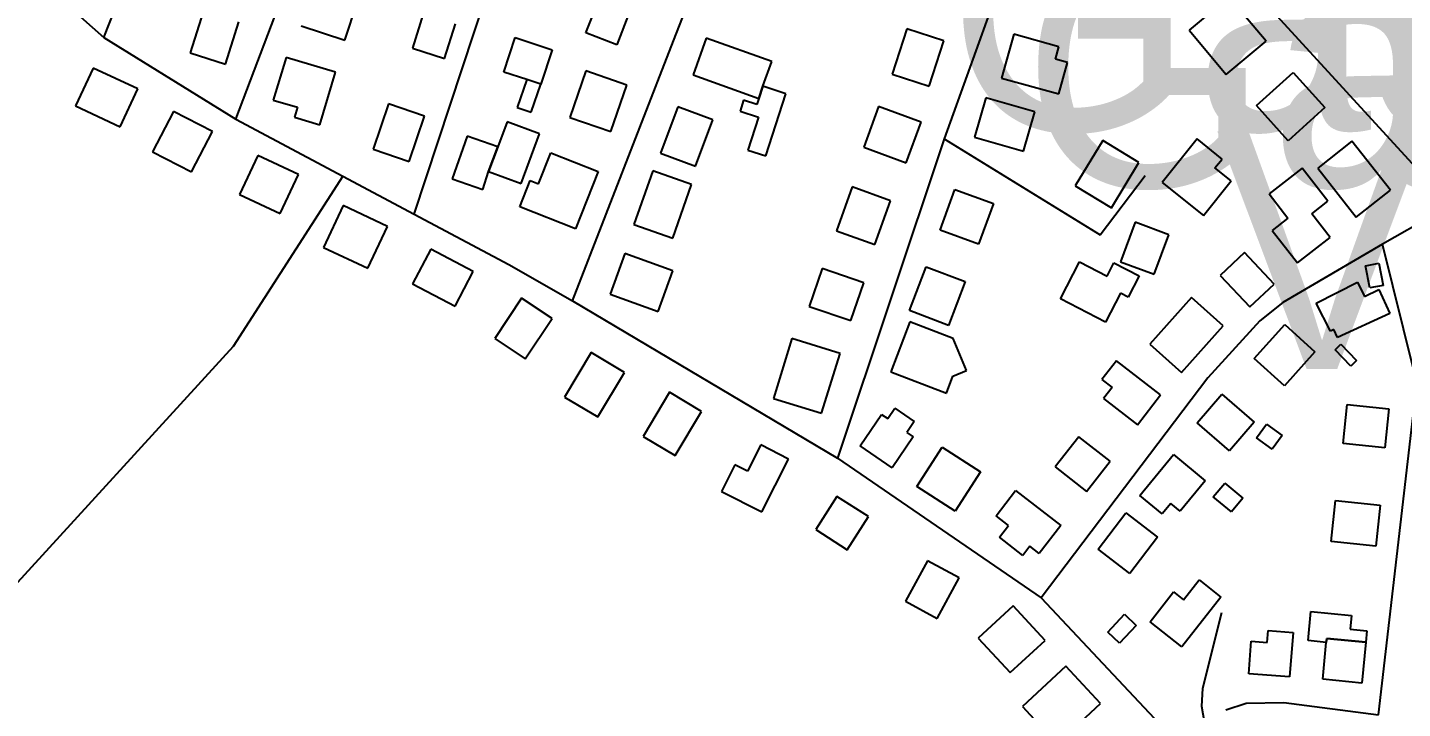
# Model space of a CAD drawing. Extents: x -8864 to 13231, y -7697 to 8949.
# Drawn here: x 467.7 to 826.7, y 2773.7 to 2951.5 of the extents above; entities that cross this region are included whole.
import ezdxf

# ---------------------------------------------------------------- set-up
doc = ezdxf.new("R2010")
doc.units = 0
for name, color, linetype in [('OSM_BUILDING_YES', 9, 'CONTINUOUS'), ('OSM_HIGHWAY_PATH', 8, 'CONTINUOUS'), ('OSM_HIGHWAY_RESIDENTIAL', 8, 'CONTINUOUS'), ('OSM_HIGHWAY_SERVICE', 8, 'CONTINUOUS'), ('OSM_LABELS', 8, 'CONTINUOUS')]:
    doc.layers.add(name, color=color, linetype=linetype)

msp = doc.modelspace()

# ---------------------------------------------------------------- linework, layer by layer
at = {"layer": 'OSM_BUILDING_YES'}
for p, q in [((613.476331, 2950.101479), (616.799455, 2958.652369)), ((781.309427, 2959.475212), (770.934235, 2950.74641)), ((791.033778, 2947.910939), (781.309427, 2959.475212)), ((513.637116, 2955.861377), (510.130225, 2944.864198)), ((550.513077, 2948.133329), (553.774946, 2957.907363)), ((571.010783, 2955.083012), (568.154733, 2946.053984)), ((624.854586, 2955.527792), (621.531462, 2946.976902)), ((519.349215, 2941.928652), (522.856106, 2952.92583)), ((539.081223, 2951.947315), (550.513077, 2948.133329)), ((576.5238, 2943.418664), (579.372192, 2952.447692)), ((697.258882, 2951.091114), (693.453369, 2939.271093)), ((706.91432, 2947.988776), (697.258882, 2951.091114)), ((591.990877, 2939.804829), (595.015379, 2948.889455)), ((595.015379, 2948.889455), (604.609561, 2945.687041)), ((621.531462, 2946.976902), (613.476331, 2950.101479)), ((644.869902, 2948.700423), (641.43958, 2939.082062)), ((662.044483, 2942.562463), (644.869902, 2948.700423)), ((703.108806, 2936.157636), (706.91432, 2947.988776)), ((725.183847, 2949.712297), (721.998548, 2938.281459)), ((736.967922, 2946.420927), (725.183847, 2949.712297)), ((770.934235, 2950.74641), (780.658585, 2939.193257)), ((780.658585, 2939.193257), (791.033778, 2947.910939)), ((510.130225, 2944.864198), (519.349215, 2941.928652)), ((568.154733, 2946.053984), (576.5238, 2943.418664)), ((604.609561, 2945.687041), (601.684599, 2936.658013)), ((736.079713, 2943.240752), (736.967922, 2946.420927)), ((484.793315, 2940.88342), (480.18382, 2931.02043)), ((496.485506, 2935.434868), (484.793315, 2940.88342)), ((535.160855, 2943.685532), (531.830074, 2932.5438)), ((548.070504, 2939.827068), (535.160855, 2943.685532)), ((613.468674, 2940.127294), (609.272655, 2927.962569)), ((624.150145, 2936.457862), (613.468674, 2940.127294)), ((659.640195, 2936.124277), (662.044483, 2942.562463)), ((739.1961, 2942.373432), (736.079713, 2943.240752)), ((736.891352, 2934.122768), (739.1961, 2942.373432)), ((543.966369, 2926.072256), (548.070504, 2939.827068)), ((598.078167, 2937.903396), (591.990877, 2939.804829)), ((598.078167, 2937.903396), (595.551367, 2930.609009)), ((601.684599, 2936.658013), (598.078167, 2937.903396)), ((601.684599, 2936.658013), (598.078167, 2937.903396)), ((599.157799, 2929.352506), (601.684599, 2936.658013)), ((641.43958, 2939.082062), (658.614161, 2932.955222)), ((693.453369, 2939.271093), (703.108806, 2936.157636)), ((721.998548, 2938.281459), (736.891352, 2934.122768)), ((788.545263, 2931.098266), (798.116474, 2939.726993)), ((798.116474, 2939.726993), (806.393657, 2930.553411)), ((491.876011, 2925.571878), (496.485506, 2935.434868)), ((619.961783, 2924.282017), (624.150145, 2936.457862)), ((658.614161, 2932.955222), (658.093487, 2931.354015)), ((658.614161, 2932.955222), (659.640195, 2936.124277)), ((659.640195, 2936.124277), (658.614161, 2932.955222)), ((665.681543, 2934.167246), (659.640195, 2936.124277)), ((660.413549, 2917.955026), (665.681543, 2934.167246)), ((717.886756, 2933.155372), (714.938823, 2922.869842)), ((730.65858, 2929.497059), (717.886756, 2933.155372)), ((480.18382, 2931.02043), (491.876011, 2925.571878)), ((505.758095, 2929.574896), (500.336962, 2919.044736)), ((515.92655, 2924.337615), (505.758095, 2929.574896)), ((531.830074, 2932.5438), (538.162387, 2930.642367)), ((538.162387, 2930.642367), (537.381376, 2928.040406)), ((561.944932, 2931.509688), (557.886738, 2919.711906)), ((571.347689, 2928.285035), (561.944932, 2931.509688)), ((595.551367, 2930.609009), (599.157799, 2929.352506)), ((637.488585, 2930.753562), (632.955659, 2918.677793)), ((646.608034, 2927.339878), (637.488585, 2930.753562)), ((654.624881, 2932.477083), (653.713701, 2929.663852)), ((653.713701, 2929.663852), (658.514621, 2928.107123)), ((658.093487, 2931.354015), (654.624881, 2932.477083)), ((689.869907, 2930.80916), (686.003138, 2920.201164)), ((700.964855, 2926.772784), (689.869907, 2930.80916)), ((727.710647, 2919.211529), (730.65858, 2929.497059)), ((796.822446, 2921.924685), (788.545263, 2931.098266)), ((806.393657, 2930.553411), (796.822446, 2921.924685)), ((537.381376, 2928.040406), (543.966369, 2926.072256)), ((567.289496, 2916.487253), (571.347689, 2928.285035)), ((592.902056, 2926.86174), (590.451826, 2920.290119)), ((601.37832, 2923.703804), (592.902056, 2926.86174)), ((609.272655, 2927.962569), (619.961783, 2924.282017)), ((642.075109, 2915.252989), (646.608034, 2927.339878)), ((658.514621, 2928.107123), (655.71217, 2919.478397)), ((697.098086, 2916.164788), (700.964855, 2926.772784)), ((510.505416, 2913.807455), (515.92655, 2924.337615)), ((582.43498, 2923.114471), (578.514612, 2911.983858)), ((590.451826, 2920.290119), (582.43498, 2923.114471)), ((596.531459, 2910.716236), (601.37832, 2923.703804)), ((714.938823, 2922.869842), (727.710647, 2919.211529)), ((773.01693, 2922.369465), (763.935765, 2911.038702)), ((779.555982, 2917.132184), (773.01693, 2922.369465)), ((500.336962, 2919.044736), (510.505416, 2913.807455)), ((557.886738, 2919.711906), (567.289496, 2916.487253)), ((588.062852, 2913.874172), (590.451826, 2920.290119)), ((590.451826, 2920.290119), (588.062852, 2913.874172)), ((601.049071, 2910.671758), (604.264997, 2918.788988)), ((604.264997, 2918.788988), (616.66163, 2913.885292)), ((632.955659, 2918.677793), (642.075109, 2915.252989)), ((655.71217, 2919.478397), (660.413549, 2917.955026)), ((686.003138, 2920.201164), (697.098086, 2916.164788)), ((748.376805, 2921.958043), (741.217539, 2910.171381)), ((757.833161, 2916.220385), (748.376805, 2921.958043)), ((813.468696, 2921.780131), (804.533013, 2914.763732)), ((823.514639, 2909.003834), (813.468696, 2921.780131)), ((527.787194, 2918.055101), (523.016903, 2907.869646)), ((538.430381, 2913.084688), (527.787194, 2918.055101)), ((750.673896, 2904.433723), (757.833161, 2916.220385)), ((777.695338, 2914.80821), (779.555982, 2917.132184)), ((533.660089, 2902.888113), (538.430381, 2913.084688)), ((578.514612, 2911.983858), (586.531458, 2909.170627)), ((586.531458, 2909.170627), (588.062852, 2913.874172)), ((588.062852, 2913.874172), (596.531459, 2910.716236)), ((596.232837, 2904.689471), (598.935747, 2911.50572)), ((598.935747, 2911.50572), (601.049071, 2910.671758)), ((616.66163, 2913.885292), (610.742793, 2898.951813)), ((630.903592, 2914.029845), (626.010789, 2900.019284)), ((641.01079, 2910.504966), (630.903592, 2914.029845)), ((774.724434, 2902.398856), (781.944956, 2911.405645)), ((781.944956, 2911.405645), (777.695338, 2914.80821)), ((800.451849, 2914.730373), (791.845416, 2908.0142)), ((807.167011, 2906.135005), (800.451849, 2914.730373)), ((804.533013, 2914.763732), (814.578956, 2901.987435)), ((523.016903, 2907.869646), (533.660089, 2902.888113)), ((636.117987, 2896.494405), (641.01079, 2910.504966)), ((682.932694, 2909.837796), (678.851529, 2898.384719)), ((692.955666, 2906.268439), (682.932694, 2909.837796)), ((705.926571, 2898.562631), (709.778026, 2909.203985)), ((709.778026, 2909.203985), (719.831626, 2905.567911)), ((741.217539, 2910.171381), (750.673896, 2904.433723)), ((763.935765, 2911.038702), (774.724434, 2902.398856)), ((791.845416, 2908.0142), (796.76119, 2901.731686)), ((814.578956, 2901.987435), (823.514639, 2909.003834)), ((550.061316, 2904.989698), (544.938804, 2894.081475)), ((561.623339, 2899.552266), (550.061316, 2904.989698)), ((610.742793, 2898.951813), (596.232837, 2904.689471)), ((688.874501, 2894.815362), (692.955666, 2906.268439)), ((719.831626, 2905.567911), (715.987828, 2894.937676)), ((802.970992, 2902.854755), (807.167011, 2906.135005)), ((796.76119, 2901.731686), (792.595799, 2898.484794)), ((807.787225, 2896.683437), (802.970992, 2902.854755)), ((556.49317, 2888.655163), (561.623339, 2899.552266)), ((626.010789, 2900.019284), (636.117987, 2896.494405)), ((678.851529, 2898.384719), (688.874501, 2894.815362)), ((715.987828, 2894.937676), (705.926571, 2898.562631)), ((756.899011, 2900.630856), (753.047556, 2890.300848)), ((765.635612, 2897.372845), (756.899011, 2900.630856)), ((761.784157, 2887.042836), (765.635612, 2897.372845)), ((792.595799, 2898.484794), (799.21142, 2890.000621)), ((544.938804, 2894.081475), (556.49317, 2888.655163)), ((572.940339, 2893.581098), (568.193018, 2884.518712)), ((584.0506, 2887.776723), (572.940339, 2893.581098)), ((799.21142, 2890.000621), (807.787225, 2896.683437)), ((623.621814, 2892.44691), (619.79333, 2881.861153)), ((636.133301, 2887.921276), (623.621814, 2892.44691)), ((737.35077, 2880.638009), (742.312486, 2890.300848)), ((742.312486, 2890.300848), (749.571292, 2886.575818)), ((749.571292, 2886.575818), (751.332395, 2890.011741)), ((751.332395, 2890.011741), (757.871446, 2886.653654)), ((753.047556, 2890.300848), (761.784157, 2887.042836)), ((785.42122, 2892.713778), (779.050622, 2886.731491)), ((793.147101, 2884.496473), (785.42122, 2892.713778)), ((816.990901, 2889.300093), (820.474822, 2889.967263)), ((820.474822, 2889.967263), (821.585083, 2884.151768)), ((579.30328, 2878.714336), (584.0506, 2887.776723)), ((632.304817, 2877.335519), (636.133301, 2887.921276)), ((675.122586, 2888.543968), (671.745862, 2878.6365)), ((685.987824, 2884.841177), (675.122586, 2888.543968)), ((697.909724, 2877.602387), (702.297168, 2889.033226)), ((702.297168, 2889.033226), (712.480936, 2885.130284)), ((757.871446, 2886.653654), (755.023054, 2881.093908)), ((779.050622, 2886.731491), (786.78416, 2878.514186)), ((818.093505, 2883.484599), (816.990901, 2889.300093)), ((568.193018, 2884.518712), (579.30328, 2878.714336)), ((682.618758, 2874.944828), (685.987824, 2884.841177)), ((712.480936, 2885.130284), (708.10115, 2873.699445)), ((786.78416, 2878.514186), (793.147101, 2884.496473)), ((804.142508, 2879.470462), (814.892892, 2884.974611)), ((814.892892, 2884.974611), (816.745878, 2881.282939)), ((816.745878, 2881.282939), (820.520764, 2883.062058)), ((821.585083, 2884.151768), (818.093505, 2883.484599)), ((820.520764, 2883.062058), (823.369156, 2876.801784)), ((596.676942, 2880.782562), (589.663158, 2870.263522)), ((604.640189, 2875.478564), (596.676942, 2880.782562)), ((619.79333, 2881.861153), (632.304817, 2877.335519)), ((749.119531, 2874.589005), (737.35077, 2880.638009)), ((752.993957, 2882.13914), (749.119531, 2874.589005)), ((755.023054, 2881.093908), (752.993957, 2882.13914)), ((771.539135, 2880.971593), (760.689211, 2868.784629)), ((779.801005, 2873.621609), (771.539135, 2880.971593)), ((807.840824, 2872.220553), (804.142508, 2879.470462)), ((671.745862, 2878.6365), (682.618758, 2874.944828)), ((708.10115, 2873.699445), (697.909724, 2877.602387)), ((823.369156, 2876.801784), (809.647868, 2870.541509)), ((597.626406, 2864.959524), (604.640189, 2875.478564)), ((698.001608, 2874.600124), (693.039892, 2861.556959)), ((709.36455, 2870.285761), (698.001608, 2874.600124)), ((768.95108, 2861.434645), (779.801005, 2873.621609)), ((787.963333, 2865.026241), (795.911267, 2873.899596)), ((795.911267, 2873.899596), (803.805601, 2866.783121)), ((808.690747, 2872.665332), (807.840824, 2872.220553)), ((809.647868, 2870.541509), (808.690747, 2872.665332)), ((589.663158, 2870.263522), (597.626406, 2864.959524)), ((667.235908, 2870.285761), (662.412018, 2854.651754)), ((679.800994, 2866.405058), (667.235908, 2870.285761)), ((712.833156, 2861.923902), (709.36455, 2870.285761)), ((760.689211, 2868.784629), (768.95108, 2861.434645)), ((809.065939, 2867.361334), (810.52842, 2868.784629)), ((810.52842, 2868.784629), (814.632555, 2864.503625)), ((614.800986, 2866.605209), (607.886744, 2855.007578)), ((623.514617, 2861.412406), (614.800986, 2866.605209)), ((674.977103, 2850.782171), (679.800994, 2866.405058)), ((795.857668, 2857.909766), (787.963333, 2865.026241)), ((803.805601, 2866.783121), (795.857668, 2857.909766)), ((813.15476, 2863.091449), (809.065939, 2867.361334)), ((616.600374, 2849.814775), (623.514617, 2861.412406)), ((693.039892, 2861.556959), (707.572819, 2856.041691)), ((709.242038, 2860.44501), (712.833156, 2861.923902)), ((751.967923, 2864.492505), (748.131782, 2859.544331)), ((763.484004, 2855.563553), (751.967923, 2864.492505)), ((814.632555, 2864.503625), (813.15476, 2863.091449)), ((707.572819, 2856.041691), (709.242038, 2860.44501)), ((748.131782, 2859.544331), (750.819378, 2857.453866)), ((607.886744, 2855.007578), (616.600374, 2849.814775)), ((635.268064, 2856.2752), (628.369135, 2844.733167)), ((643.63713, 2851.271429), (635.268064, 2856.2752)), ((662.412018, 2854.651754), (674.977103, 2850.782171)), ((750.819378, 2857.453866), (748.614171, 2854.607276)), ((748.614171, 2854.607276), (757.442656, 2847.768788)), ((757.442656, 2847.768788), (763.484004, 2855.563553)), ((773.024587, 2848.291404), (779.487069, 2855.774823)), ((779.487069, 2855.774823), (787.925048, 2848.458197)), ((636.738202, 2839.729395), (643.63713, 2851.271429)), ((685.03836, 2842.286878), (690.650918, 2850.459706)), ((690.650918, 2850.459706), (692.251225, 2849.358876)), ((692.251225, 2849.358876), (694.119525, 2852.083151)), ((694.119525, 2852.083151), (699.173124, 2848.60275)), ((811.202233, 2842.842853), (812.251238, 2853.050547)), ((812.251238, 2853.050547), (823.062878, 2851.949718)), ((823.062878, 2851.949718), (822.013873, 2841.742023)), ((699.173124, 2848.60275), (697.228254, 2845.778399)), ((781.45491, 2840.974778), (773.024587, 2848.291404)), ((787.925048, 2848.458197), (781.45491, 2840.974778)), ((788.529949, 2844.377343), (791.110347, 2847.9467)), ((791.110347, 2847.9467), (795.199169, 2844.977796)), ((628.369135, 2844.733167), (636.738202, 2839.729395)), ((698.912787, 2844.610852), (693.376799, 2836.56034)), ((697.228254, 2845.778399), (698.912787, 2844.610852)), ((742.136376, 2844.644211), (735.964859, 2836.760491)), ((750.336989, 2838.239383), (742.136376, 2844.644211)), ((792.603456, 2841.408439), (788.529949, 2844.377343)), ((795.199169, 2844.977796), (792.603456, 2841.408439)), ((659.119521, 2842.498149), (655.6356, 2835.626302)), ((666.363014, 2838.828716), (659.119521, 2842.498149)), ((693.376799, 2836.56034), (685.03836, 2842.286878)), ((699.900536, 2831.612165), (706.477872, 2841.897696)), ((706.477872, 2841.897696), (716.477874, 2835.503988)), ((758.116469, 2829.299311), (766.8301, 2839.962904)), ((766.8301, 2839.962904), (775.107283, 2833.146655)), ((822.013873, 2841.742023), (811.202233, 2842.842853)), ((652.343104, 2837.294226), (648.836212, 2830.377902)), ((655.6356, 2835.626302), (652.343104, 2837.294226)), ((659.372201, 2825.040545), (666.363014, 2838.828716)), ((735.964859, 2836.760491), (744.157815, 2830.355663)), ((744.157815, 2830.355663), (750.336989, 2838.239383)), ((716.477874, 2835.503988), (709.89288, 2825.218457)), ((775.107283, 2833.146655), (768.614173, 2825.207338)), ((777.258891, 2828.976846), (780.252766, 2832.546203)), ((780.252766, 2832.546203), (784.961801, 2828.587663)), ((648.836212, 2830.377902), (659.372201, 2825.040545)), ((678.958727, 2829.054682), (673.453367, 2820.403717)), ((687.212939, 2823.806282), (678.958727, 2829.054682)), ((709.89288, 2825.218457), (699.900536, 2831.612165)), ((720.574352, 2823.984194), (725.643265, 2830.566933)), ((725.643265, 2830.566933), (737.450311, 2821.482308)), ((763.905138, 2824.540168), (758.116469, 2829.299311)), ((781.983241, 2825.007187), (777.258891, 2828.976846)), ((766.133315, 2827.253324), (763.905138, 2824.540168)), ((768.614173, 2825.207338), (766.133315, 2827.253324)), ((784.961801, 2828.587663), (781.983241, 2825.007187)), ((808.009277, 2817.301378), (809.142509, 2828.00945)), ((809.142509, 2828.00945), (820.865328, 2826.764067)), ((820.865328, 2826.764067), (819.732096, 2816.055995)), ((681.699922, 2815.155316), (687.212939, 2823.806282)), ((723.790279, 2821.504547), (720.574352, 2823.984194)), ((747.205289, 2815.29987), (754.433467, 2824.751439)), ((754.433467, 2824.751439), (762.68768, 2818.391089)), ((673.453367, 2820.403717), (681.699922, 2815.155316)), ((721.408961, 2818.413328), (723.790279, 2821.504547)), ((727.557507, 2813.676424), (721.408961, 2818.413328)), ((737.450311, 2821.482308), (731.837753, 2814.18792)), ((762.68768, 2818.391089), (755.451844, 2808.950639)), ((729.39518, 2816.067115), (727.557507, 2813.676424)), ((731.837753, 2814.18792), (729.39518, 2816.067115)), ((755.451844, 2808.950639), (747.205289, 2815.29987)), ((819.732096, 2816.055995), (808.009277, 2817.301378)), ((702.649388, 2812.286487), (696.883691, 2801.689611)), ((710.918914, 2807.794212), (702.649388, 2812.286487)), ((705.153217, 2797.197336), (710.918914, 2807.794212)), ((760.796408, 2796.318896), (766.899012, 2804.11366)), ((766.899012, 2804.11366), (769.487068, 2802.067673)), ((769.487068, 2802.067673), (773.545261, 2807.249357)), ((773.545261, 2807.249357), (779.249703, 2802.757082)), ((696.883691, 2801.689611), (705.153217, 2797.197336)), ((725.023051, 2800.477586), (715.911258, 2792.082369)), ((733.338519, 2791.448558), (725.023051, 2800.477586)), ((779.249703, 2802.757082), (769.088905, 2789.780634)), ((749.709118, 2793.639098), (754.111875, 2798.287046)), ((754.111875, 2798.287046), (757.144034, 2795.384858)), ((801.998557, 2791.437438), (802.741283, 2798.998693)), ((802.741283, 2798.998693), (813.376812, 2797.953461)), ((813.376812, 2797.953461), (813.032249, 2794.428582)), ((752.748934, 2790.73691), (749.709118, 2793.639098)), ((757.144034, 2795.384858), (752.748934, 2790.73691)), ((769.088905, 2789.780634), (760.796408, 2796.318896)), ((791.317085, 2790.948181), (791.577422, 2794.072758)), ((791.577422, 2794.072758), (798.124131, 2793.527903)), ((798.124131, 2793.527903), (797.174666, 2781.919153)), ((813.032249, 2794.428582), (817.366093, 2794.006041)), ((817.366093, 2794.006041), (817.067471, 2790.981539)), ((715.911258, 2792.082369), (724.226726, 2783.064461)), ((724.226726, 2783.064461), (733.338519, 2791.448558)), ((786.500852, 2782.786473), (787.182322, 2791.292885)), ((787.182322, 2791.292885), (791.317085, 2790.948181)), ((806.761191, 2790.9593), (801.998557, 2791.437438)), ((805.819384, 2781.352059), (806.761191, 2790.9593)), ((806.860732, 2791.993413), (806.761191, 2790.9593)), ((806.761191, 2790.9593), (806.860732, 2791.993413)), ((817.067471, 2790.981539), (806.860732, 2791.993413)), ((806.860732, 2791.993413), (817.067471, 2790.981539)), ((817.067471, 2790.981539), (816.026123, 2780.340185)), ((738.767309, 2784.754623), (727.442653, 2774.202225)), ((747.825503, 2775.036187), (738.767309, 2784.754623)), ((797.174666, 2781.919153), (786.500852, 2782.786473)), ((816.026123, 2780.340185), (805.819384, 2781.352059)), ((736.500847, 2764.483788), (747.825503, 2775.036187)), ((727.442653, 2774.202225), (736.500847, 2764.483788))]:
    msp.add_line(p, q, dxfattribs=at)
at = {"layer": 'OSM_HIGHWAY_PATH'}
for p, q in [((550.007717, 2912.662148), (521.378312, 2868.184177)), ((521.378312, 2868.184177), (417.075084, 2754.164899))]:
    msp.add_line(p, q, dxfattribs=at)
at = {"layer": 'OSM_HIGHWAY_RESIDENTIAL'}
for p, q in [((416.385957, 3011.848022), (487.618737, 2948.900574)), ((568.637122, 2902.732441), (601.608029, 3002.807875)), ((839.203768, 2905.000817), (751.309424, 3000.973158)), ((636.286441, 2948.011015), (652.243563, 2988.819553)), ((522.09041, 2927.540029), (542.657027, 2981.780914)), ((726.278793, 2975.898702), (706.983232, 2922.425062)), ((487.618737, 2948.900574), (522.09041, 2927.540029)), ((609.984753, 2880.126512), (636.286441, 2948.011015)), ((522.09041, 2927.540029), (550.007717, 2912.662148)), ((706.983232, 2922.425062), (679.165465, 2839.062226)), ((706.983232, 2922.425062), (747.741277, 2897.372845)), ((550.007717, 2912.662148), (568.637122, 2902.732441)), ((839.203768, 2905.000817), (821.477885, 2894.893198)), ((568.637122, 2902.732441), (593.361474, 2889.644798)), ((821.477885, 2894.893198), (795.444192, 2879.670613)), ((829.586615, 2861.901664), (821.477885, 2894.893198)), ((593.361474, 2889.644798), (609.984753, 2880.126512)), ((609.984753, 2880.126512), (679.165465, 2839.062226)), ((795.444192, 2879.670613), (789.425814, 2874.91147)), ((789.425814, 2874.91147), (775.811724, 2860.033589)), ((775.811724, 2860.033589), (732.289514, 2802.568051)), ((820.390596, 2772.056163), (829.946492, 2854.707352)), ((679.165465, 2839.062226), (732.289514, 2802.568051)), ((732.289514, 2802.568051), (767.274204, 2765.417826)), ((780.551387, 2773.357143), (785.819382, 2775.069545)), ((785.819382, 2775.069545), (795.681558, 2775.280816)), ((795.681558, 2775.280816), (820.390596, 2772.056163))]:
    msp.add_line(p, q, dxfattribs=at)
at = {"layer": 'OSM_HIGHWAY_SERVICE'}
for p, q in [((487.618737, 2948.900574), (504.755032, 2992.311073)), ((747.741277, 2897.372845), (759.441125, 2912.82894)), ((774.517696, 2778.972487), (779.464098, 2798.754065)), ((774.287987, 2774.257822), (774.517696, 2778.972487)), ((774.931172, 2770.199207), (774.287987, 2774.257822))]:
    msp.add_line(p, q, dxfattribs=at)

# ---------------------------------------------------------------- texts
at = {"layer": 'OSM_LABELS'}
for s, p in [('Gašperičeva ulica', (707.758366, 2924.573183)), ('Gašperičeva ulica', (727.362255, 2909.898954)), ('Vukova ulica', (777.943481, 2862.363236))]:
    msp.add_text(s, height=62.042552, dxfattribs=at).set_placement(p)

doc.saveas('drawing.dxf')
